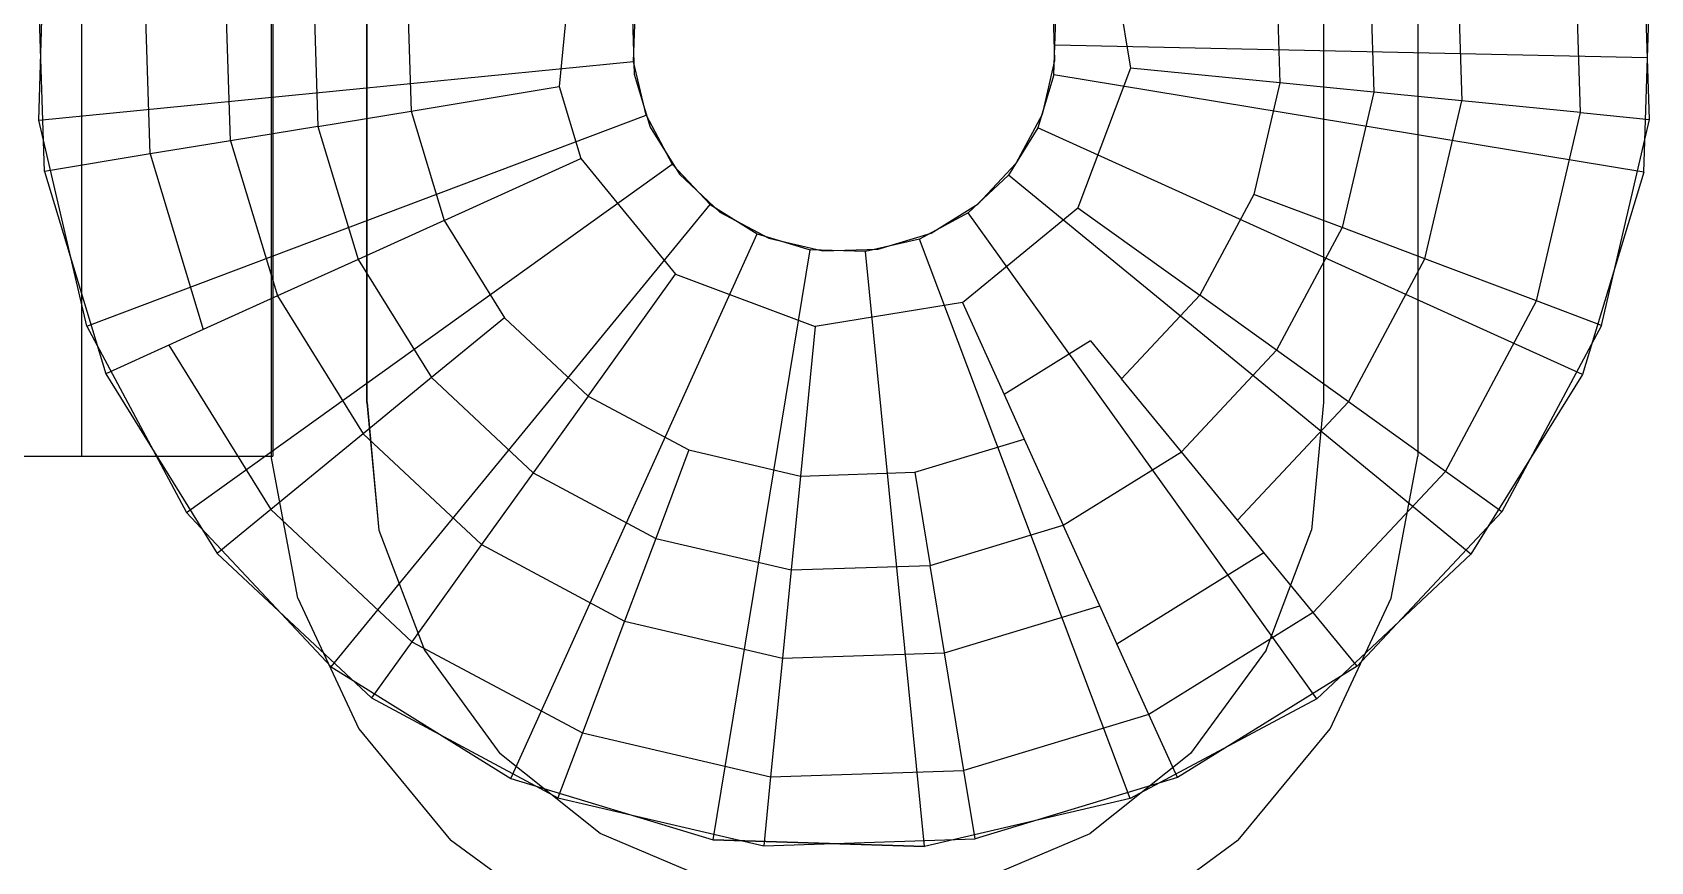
# Model space of a CAD drawing. Extents: x 11992 to 29481, y -6727 to 6811.
# Drawn here: x 20078.41 to 20120.71, y -3090.89 to -3069.21 of the extents above; entities that cross this region are included whole.
import ezdxf

# ---------------------------------------------------------------- set-up
doc = ezdxf.new("R2010")
doc.units = 0
doc.header["$MEASUREMENT"] = 0
doc.layers.get('0').update_dxf_attribs({"color": 8, "linetype": 'CONTINUOUS'})

msp = doc.modelspace()

# ---------------------------------------------------------------- linework, layer by layer
for p, q in [((20079.695, -3058.537, -576.437), (20079.695, -3080.287, -576.437)), ((20079.695, -3058.537, -696.437), (20079.695, -3080.287, -696.437)), ((20079.695, -3058.537, -1014.437), (20079.695, -3080.287, -1014.437)), ((20079.695, -3058.537, -1134.437), (20079.695, -3080.287, -1134.437)), ((20079.695, -3058.537, -1452.437), (20079.695, -3080.287, -1452.437)), ((20079.695, -3058.537, -1572.437), (20079.695, -3080.287, -1572.437)), ((20079.695, -3058.537, -1890.436), (20079.695, -3080.287, -1890.436)), ((20079.695, -3058.537, -2010.436), (20079.695, -3080.287, -2010.436)), ((20084.651, -3058.542, -115.498), (20084.651, -3080.292, -115.498)), ((20084.651, -3058.542, -2315.496), (20084.651, -3080.292, -2315.496)), ((20084.695, -3058.537, -576.437), (20084.695, -3080.287, -576.437)), ((20084.695, -3058.537, -696.437), (20084.695, -3080.287, -696.437)), ((20084.695, -3058.537, -1014.437), (20084.695, -3080.287, -1014.437)), ((20084.695, -3058.537, -1134.437), (20084.695, -3080.287, -1134.437)), ((20084.695, -3058.537, -1452.437), (20084.695, -3080.287, -1452.437)), ((20084.695, -3058.537, -1572.437), (20084.695, -3080.287, -1572.437)), ((20084.695, -3058.537, -1890.436), (20084.695, -3080.287, -1890.436)), ((20084.695, -3058.537, -2010.436), (20084.695, -3080.287, -2010.436)), ((20114.619, -3058.542, -115.498), (20114.619, -3080.292, -115.498)), ((20114.619, -3058.542, -2315.496), (20114.619, -3080.292, -2315.496)), ((20087.155, -3078.89, -65.512), (20087.155, -3059.89, -65.512)), ((20087.155, -3078.89, -365.512), (20087.155, -3059.89, -365.512)), ((20087.156, -3078.891, -2115.436), (20087.156, -3059.891, -2115.436)), ((20087.156, -3078.891, -2415.436), (20087.156, -3059.891, -2415.436)), ((20112.155, -3059.89, -65.512), (20112.155, -3078.89, -65.512)), ((20112.155, -3059.89, -365.512), (20112.155, -3078.89, -365.512)), ((20112.155, -3059.891, -2115.436), (20112.155, -3078.891, -2115.436)), ((20112.155, -3059.891, -2415.436), (20112.155, -3078.891, -2415.436)), ((20078.574, -3071.51, -40.497), (20078.753, -3065.986, -40.497)), ((20078.574, -3071.51, -45.497), (20078.753, -3065.986, -45.497)), ((20120.68, -3071.49, -2440.428), (20120.501, -3065.966, -2440.428)), ((20120.68, -3071.49, -2438.428), (20120.501, -3065.966, -2438.428)), ((20106.477, -3066.299, -2429.539), (20107.111, -3070.148, -2429.539)), ((20118.878, -3071.311, -2436.35), (20118.715, -3066.26, -2436.35)), ((20092.562, -3066.749, -2429.539), (20092.178, -3070.63, -2429.539)), ((20115.635, -3066.768, -2433.636), (20115.773, -3071.004, -2433.636)), ((20078.724, -3072.846, -2440.428), (20078.546, -3067.322, -2440.428)), ((20078.724, -3072.846, -2438.428), (20078.546, -3067.322, -2438.428)), ((20113.353, -3067.143, -2432.128), (20113.47, -3070.777, -2432.128)), ((20120.626, -3069.88, -40.497), (20120.708, -3067.343, -40.497)), ((20120.626, -3069.88, -45.497), (20120.708, -3067.343, -45.497)), ((20081.487, -3072.391, -2435.389), (20081.332, -3067.598, -2435.389)), ((20083.59, -3072.045, -2433.636), (20083.453, -3067.808, -2433.636)), ((20110.918, -3067.544, -2430.883), (20111.014, -3070.534, -2430.883)), ((20085.755, -3068.035, -2432.128), (20085.873, -3071.669, -2432.128)), ((20088.211, -3068.278, -2430.883), (20088.308, -3071.268, -2430.883)), ((20094.124, -3069.972, -45.497), (20094.17, -3068.525, -45.497)), ((20094.124, -3069.972, -65.497), (20094.17, -3068.525, -65.497)), ((20105.083, -3068.505, -2415.428), (20105.13, -3069.952, -2415.428)), ((20105.083, -3068.505, -2429.539), (20105.13, -3069.952, -2429.539)), ((20094.095, -3068.86, -2429.539), (20094.142, -3070.307, -2429.539)), ((20094.095, -3068.86, -2415.428), (20094.142, -3070.307, -2415.428)), ((20105.137, -3069.545, -45.497), (20105.158, -3068.881, -45.497)), ((20105.137, -3069.545, -65.497), (20105.158, -3068.881, -65.497)), ((20105.112, -3070.327, -45.497), (20105.137, -3069.545, -45.497)), ((20105.112, -3070.327, -65.497), (20105.137, -3069.545, -65.497)), ((20120.626, -3069.88, -45.497), (20105.137, -3069.545, -45.497)), ((20105.137, -3069.545, -45.497), (20105.137, -3069.545, -65.497)), ((20078.574, -3071.51, -45.497), (20094.124, -3069.972, -45.497)), ((20094.453, -3071.381, -45.497), (20094.124, -3069.972, -45.497)), ((20094.453, -3071.381, -65.497), (20094.124, -3069.972, -65.497)), ((20094.124, -3069.972, -45.497), (20094.124, -3069.972, -65.497)), ((20105.13, -3069.952, -2429.539), (20104.801, -3071.361, -2429.539)), ((20105.13, -3069.952, -2415.428), (20104.801, -3071.361, -2415.428)), ((20105.13, -3069.952, -2415.428), (20105.13, -3069.952, -2429.539)), ((20120.53, -3072.866, -40.497), (20120.626, -3069.88, -40.497)), ((20120.53, -3072.866, -45.497), (20120.626, -3069.88, -45.497)), ((20120.626, -3069.88, -40.497), (20120.626, -3069.88, -45.497)), ((20094.142, -3070.307, -2429.539), (20094.561, -3071.692, -2429.539)), ((20094.142, -3070.307, -2429.539), (20094.142, -3070.307, -2415.428)), ((20094.142, -3070.307, -2415.428), (20094.561, -3071.692, -2415.428)), ((20105.112, -3070.327, -45.497), (20104.692, -3071.712, -45.497)), ((20105.112, -3070.327, -65.497), (20104.692, -3071.712, -65.497)), ((20120.53, -3072.866, -45.497), (20105.112, -3070.327, -45.497)), ((20105.112, -3070.327, -45.497), (20105.112, -3070.327, -65.497)), ((20107.111, -3070.148, -2429.539), (20105.735, -3073.797, -2429.539)), ((20111.014, -3070.534, -2430.883), (20107.111, -3070.148, -2429.539)), ((20088.308, -3071.268, -2430.883), (20092.178, -3070.63, -2429.539)), ((20092.178, -3070.63, -2429.539), (20092.748, -3072.513, -2429.539)), ((20111.014, -3070.534, -2430.883), (20110.334, -3073.447, -2430.883)), ((20113.47, -3070.777, -2432.128), (20111.014, -3070.534, -2430.883)), ((20113.47, -3070.777, -2432.128), (20112.643, -3074.316, -2432.128)), ((20115.773, -3071.004, -2433.636), (20113.47, -3070.777, -2432.128)), ((20085.873, -3071.669, -2432.128), (20088.308, -3071.268, -2430.883)), ((20088.308, -3071.268, -2430.883), (20089.174, -3074.13, -2430.883)), ((20114.808, -3075.132, -2433.636), (20115.773, -3071.004, -2433.636)), ((20118.878, -3071.311, -2436.35), (20115.773, -3071.004, -2433.636)), ((20117.729, -3076.233, -2436.35), (20118.878, -3071.311, -2436.35)), ((20118.878, -3071.311, -2436.35), (20120.68, -3071.49, -2438.428)), ((20079.831, -3076.892, -40.497), (20078.574, -3071.51, -40.497)), ((20079.831, -3076.891, -45.497), (20078.574, -3071.51, -45.497)), ((20078.574, -3071.51, -40.497), (20078.574, -3071.51, -45.497)), ((20079.831, -3076.891, -45.497), (20094.453, -3071.381, -45.497)), ((20085.873, -3071.669, -2432.128), (20083.59, -3072.045, -2433.636)), ((20085.873, -3071.669, -2432.128), (20086.927, -3075.148, -2432.128)), ((20094.453, -3071.381, -45.497), (20095.136, -3072.658, -45.497)), ((20094.453, -3071.381, -65.497), (20095.136, -3072.658, -65.497)), ((20094.453, -3071.381, -45.497), (20094.453, -3071.381, -65.497)), ((20094.561, -3071.692, -2429.539), (20095.325, -3072.922, -2429.539)), ((20094.561, -3071.692, -2429.539), (20094.561, -3071.692, -2415.428)), ((20094.561, -3071.692, -2415.428), (20095.325, -3072.922, -2415.428)), ((20104.692, -3071.712, -45.497), (20103.928, -3072.942, -45.497)), ((20104.692, -3071.712, -65.497), (20103.928, -3072.942, -65.497)), ((20104.801, -3071.361, -2429.539), (20104.118, -3072.637, -2429.539)), ((20104.801, -3071.361, -2415.428), (20104.118, -3072.637, -2415.428)), ((20118.928, -3078.155, -45.497), (20104.692, -3071.712, -45.497)), ((20104.692, -3071.712, -45.497), (20104.692, -3071.712, -65.497)), ((20104.801, -3071.361, -2429.539), (20104.801, -3071.361, -2415.428)), ((20119.422, -3076.871, -2440.428), (20120.68, -3071.49, -2440.428)), ((20119.422, -3076.871, -2438.428), (20120.68, -3071.49, -2438.428)), ((20120.68, -3071.49, -2440.428), (20120.68, -3071.49, -2438.428)), ((20083.59, -3072.045, -2433.636), (20081.487, -3072.391, -2435.389)), ((20083.59, -3072.045, -2433.636), (20084.819, -3076.102, -2433.636)), ((20081.487, -3072.391, -2435.389), (20078.724, -3072.846, -2438.428)), ((20081.487, -3072.391, -2435.389), (20082.877, -3076.981, -2435.389)), ((20089.174, -3074.13, -2430.883), (20092.748, -3072.513, -2429.539)), ((20092.748, -3072.513, -2429.539), (20095.221, -3075.529, -2429.539)), ((20078.724, -3072.846, -2438.428), (20080.326, -3078.135, -2438.428)), ((20078.724, -3072.846, -2440.428), (20080.326, -3078.135, -2440.428)), ((20078.724, -3072.846, -2438.428), (20078.724, -3072.846, -2440.428)), ((20082.438, -3081.764, -45.497), (20095.136, -3072.658, -45.497)), ((20095.136, -3072.658, -45.497), (20096.125, -3073.714, -45.497)), ((20095.136, -3072.658, -65.497), (20096.125, -3073.714, -65.497)), ((20095.136, -3072.658, -45.497), (20095.136, -3072.658, -65.497)), ((20095.325, -3072.922, -2429.539), (20096.381, -3073.911, -2429.539)), ((20095.325, -3072.922, -2429.539), (20095.325, -3072.922, -2415.428)), ((20095.325, -3072.922, -2415.428), (20096.381, -3073.911, -2415.428)), ((20103.928, -3072.942, -45.497), (20102.872, -3073.931, -45.497)), ((20103.928, -3072.942, -65.497), (20102.872, -3073.931, -65.497)), ((20103.128, -3073.694, -2429.539), (20104.118, -3072.637, -2429.539)), ((20104.118, -3072.637, -2415.428), (20103.128, -3073.694, -2415.428)), ((20116.011, -3082.85, -45.497), (20103.928, -3072.942, -45.497)), ((20103.928, -3072.942, -45.497), (20103.928, -3072.942, -65.497)), ((20104.118, -3072.637, -2429.539), (20104.118, -3072.637, -2415.428)), ((20120.53, -3072.866, -40.497), (20118.928, -3078.155, -40.497)), ((20120.53, -3072.866, -45.497), (20118.928, -3078.155, -45.497)), ((20120.53, -3072.866, -40.497), (20120.53, -3072.866, -45.497)), ((20086.218, -3085.796, -45.497), (20096.125, -3073.714, -45.497)), ((20096.125, -3073.714, -45.497), (20097.355, -3074.477, -45.497)), ((20096.125, -3073.714, -65.497), (20097.355, -3074.477, -65.497)), ((20096.125, -3073.714, -45.497), (20096.125, -3073.714, -65.497)), ((20101.899, -3074.457, -2429.539), (20103.128, -3073.694, -2429.539)), ((20101.899, -3074.457, -2415.428), (20103.128, -3073.694, -2415.428)), ((20102.719, -3076.27, -2429.539), (20105.735, -3073.797, -2429.539)), ((20103.128, -3073.694, -2429.539), (20103.128, -3073.694, -2415.428)), ((20105.735, -3073.797, -2429.539), (20108.923, -3076.084, -2430.883)), ((20110.334, -3073.447, -2430.883), (20108.923, -3076.084, -2430.883)), ((20112.643, -3074.316, -2432.128), (20110.334, -3073.447, -2430.883)), ((20089.174, -3074.13, -2430.883), (20086.927, -3075.148, -2432.128)), ((20089.174, -3074.13, -2430.883), (20090.753, -3076.671, -2430.883)), ((20096.381, -3073.911, -2429.539), (20097.658, -3074.594, -2429.539)), ((20096.381, -3073.911, -2429.539), (20096.381, -3073.911, -2415.428)), ((20096.381, -3073.911, -2415.428), (20097.658, -3074.594, -2415.428)), ((20102.872, -3073.931, -45.497), (20101.596, -3074.614, -45.497)), ((20102.872, -3073.931, -65.497), (20101.596, -3074.614, -65.497)), ((20111.979, -3086.629, -45.497), (20102.872, -3073.931, -45.497)), ((20102.872, -3073.931, -45.497), (20102.872, -3073.931, -65.497)), ((20090.912, -3088.713, -45.497), (20097.355, -3074.477, -45.497)), ((20097.355, -3074.477, -45.497), (20098.74, -3074.897, -45.497)), ((20097.355, -3074.477, -65.497), (20098.74, -3074.897, -65.497)), ((20097.355, -3074.477, -45.497), (20097.355, -3074.477, -65.497)), ((20097.658, -3074.594, -2429.539), (20099.067, -3074.924, -2429.539)), ((20097.658, -3074.594, -2429.539), (20097.658, -3074.594, -2415.428)), ((20097.658, -3074.594, -2415.428), (20099.067, -3074.924, -2415.428)), ((20101.596, -3074.614, -45.497), (20100.187, -3074.944, -45.497)), ((20101.596, -3074.614, -65.497), (20100.187, -3074.944, -65.497)), ((20100.514, -3074.877, -2415.428), (20101.899, -3074.457, -2415.428)), ((20100.514, -3074.877, -2429.539), (20101.899, -3074.457, -2429.539)), ((20107.106, -3089.236, -45.497), (20101.596, -3074.614, -45.497)), ((20101.596, -3074.614, -45.497), (20101.596, -3074.614, -65.497)), ((20101.899, -3074.457, -2415.428), (20101.899, -3074.457, -2429.539)), ((20112.643, -3074.316, -2432.128), (20110.928, -3077.522, -2432.128)), ((20114.808, -3075.132, -2433.636), (20112.643, -3074.316, -2432.128)), ((20096.201, -3090.315, -45.497), (20098.74, -3074.897, -45.497)), ((20100.187, -3074.944, -45.497), (20098.74, -3074.897, -45.497)), ((20100.187, -3074.944, -65.497), (20098.74, -3074.897, -65.497)), ((20098.74, -3074.897, -45.497), (20098.74, -3074.897, -65.497)), ((20099.067, -3074.924, -2429.539), (20100.514, -3074.877, -2429.539)), ((20099.067, -3074.924, -2415.428), (20100.514, -3074.877, -2415.428)), ((20099.067, -3074.924, -2429.539), (20099.067, -3074.924, -2415.428)), ((20101.725, -3090.493, -45.497), (20100.187, -3074.944, -45.497)), ((20100.187, -3074.944, -45.497), (20100.187, -3074.944, -65.497)), ((20100.514, -3074.877, -2429.539), (20100.514, -3074.877, -2415.428)), ((20112.808, -3078.87, -2433.636), (20114.808, -3075.132, -2433.636)), ((20117.729, -3076.233, -2436.35), (20114.808, -3075.132, -2433.636)), ((20086.927, -3075.148, -2432.128), (20084.819, -3076.102, -2433.636)), ((20086.927, -3075.148, -2432.128), (20088.845, -3078.235, -2432.128)), ((20092.935, -3078.717, -2430.883), (20095.221, -3075.529, -2429.539)), ((20095.221, -3075.529, -2429.539), (20098.871, -3076.904, -2429.539)), ((20084.819, -3076.102, -2433.636), (20082.877, -3076.981, -2435.389)), ((20084.819, -3076.102, -2433.636), (20087.056, -3079.702, -2433.636)), ((20102.719, -3076.27, -2429.539), (20098.871, -3076.904, -2429.539)), ((20102.719, -3076.27, -2429.539), (20103.808, -3078.676, -2430.363)), ((20108.923, -3076.084, -2430.883), (20106.878, -3078.266, -2430.883)), ((20110.928, -3077.522, -2432.128), (20108.923, -3076.084, -2430.883)), ((20115.344, -3080.689, -2436.35), (20117.729, -3076.233, -2436.35)), ((20119.422, -3076.871, -2438.428), (20117.729, -3076.233, -2436.35)), ((20090.753, -3076.671, -2430.883), (20088.845, -3078.235, -2432.128)), ((20090.753, -3076.671, -2430.883), (20092.935, -3078.717, -2430.883)), ((20079.831, -3076.891, -45.497), (20082.438, -3081.764, -45.497)), ((20079.831, -3076.892, -40.497), (20079.831, -3076.891, -45.497)), ((20079.831, -3076.892, -40.497), (20082.438, -3081.764, -40.497)), ((20082.877, -3076.981, -2435.389), (20081.976, -3077.389, -2436.35)), ((20098.871, -3076.904, -2429.539), (20098.485, -3080.808, -2430.883)), ((20119.422, -3076.871, -2440.428), (20116.815, -3081.744, -2440.428)), ((20119.422, -3076.871, -2438.428), (20116.815, -3081.744, -2438.428)), ((20119.422, -3076.871, -2440.428), (20119.422, -3076.871, -2438.428)), ((20081.976, -3077.389, -2436.35), (20080.326, -3078.135, -2438.428)), ((20081.976, -3077.389, -2436.35), (20084.643, -3081.681, -2436.35)), ((20106.065, -3077.275, -2430.363), (20103.808, -3078.676, -2430.363)), ((20106.065, -3077.275, -2430.363), (20106.878, -3078.266, -2430.883)), ((20108.442, -3080.174, -2432.128), (20110.928, -3077.522, -2432.128)), ((20112.808, -3078.87, -2433.636), (20110.928, -3077.522, -2432.128)), ((20080.326, -3078.135, -2438.428), (20080.326, -3078.135, -2440.428)), ((20080.326, -3078.135, -2438.428), (20083.243, -3082.829, -2438.428)), ((20080.326, -3078.135, -2440.428), (20083.243, -3082.829, -2440.428)), ((20088.845, -3078.235, -2432.128), (20087.056, -3079.702, -2433.636)), ((20088.845, -3078.235, -2432.128), (20091.497, -3080.722, -2432.128)), ((20108.442, -3080.174, -2432.128), (20106.878, -3078.266, -2430.883)), ((20118.928, -3078.155, -40.497), (20116.011, -3082.85, -40.497)), ((20118.928, -3078.155, -45.497), (20116.011, -3082.85, -45.497)), ((20118.928, -3078.155, -40.497), (20118.928, -3078.155, -45.497)), ((20087.155, -3078.89, -65.512), (20087.468, -3082.225, -65.512)), ((20087.155, -3078.89, -365.512), (20087.468, -3082.225, -365.512)), ((20087.155, -3078.89, -65.512), (20087.155, -3078.89, -365.512)), ((20087.156, -3078.891, -2115.436), (20087.469, -3082.226, -2115.436)), ((20087.156, -3078.891, -2415.436), (20087.469, -3082.226, -2415.436)), ((20087.156, -3078.891, -2115.436), (20087.156, -3078.891, -2415.436)), ((20092.935, -3078.717, -2430.883), (20091.497, -3080.722, -2432.128)), ((20092.935, -3078.717, -2430.883), (20095.572, -3080.127, -2430.883)), ((20103.808, -3078.676, -2430.363), (20104.337, -3079.844, -2430.883)), ((20109.909, -3081.963, -2433.636), (20112.808, -3078.87, -2433.636)), ((20112.155, -3078.89, -65.512), (20111.842, -3082.225, -65.512)), ((20112.155, -3078.89, -365.512), (20111.842, -3082.225, -365.512)), ((20112.155, -3078.891, -2115.436), (20111.842, -3082.226, -2115.436)), ((20112.155, -3078.891, -2415.436), (20111.842, -3082.226, -2415.436)), ((20112.155, -3078.89, -65.512), (20112.155, -3078.89, -365.512)), ((20112.155, -3078.891, -2115.436), (20112.155, -3078.891, -2415.436)), ((20115.344, -3080.689, -2436.35), (20112.808, -3078.87, -2433.636)), ((20087.056, -3079.702, -2433.636), (20084.643, -3081.681, -2436.35)), ((20087.056, -3079.702, -2433.636), (20090.148, -3082.602, -2433.636)), ((20095.572, -3080.127, -2430.883), (20094.702, -3082.437, -2432.128)), ((20095.572, -3080.127, -2430.883), (20098.485, -3080.808, -2430.883)), ((20101.474, -3080.711, -2430.883), (20104.337, -3079.844, -2430.883)), ((20104.337, -3079.844, -2430.883), (20105.354, -3082.092, -2432.128)), ((20105.354, -3082.092, -2432.128), (20108.442, -3080.174, -2432.128)), ((20109.909, -3081.963, -2433.636), (20108.442, -3080.174, -2432.128)), ((20054.695, -3080.287, -651.437), (20079.695, -3080.287, -696.437)), ((20054.695, -3080.287, -621.437), (20079.695, -3080.287, -576.437)), ((20054.695, -3080.287, -1089.437), (20079.695, -3080.287, -1134.437)), ((20054.695, -3080.287, -1059.437), (20079.695, -3080.287, -1014.437)), ((20054.695, -3080.287, -1527.437), (20079.695, -3080.287, -1572.437)), ((20054.695, -3080.287, -1497.437), (20079.695, -3080.287, -1452.437)), ((20054.695, -3080.287, -1965.436), (20079.695, -3080.287, -2010.436)), ((20054.695, -3080.287, -1935.436), (20079.695, -3080.287, -1890.436)), ((20079.695, -3080.287, -576.437), (20084.695, -3080.287, -576.437)), ((20079.695, -3080.287, -696.437), (20084.695, -3080.287, -696.437)), ((20079.695, -3080.287, -1014.437), (20084.695, -3080.287, -1014.437)), ((20079.695, -3080.287, -1134.437), (20084.695, -3080.287, -1134.437)), ((20079.695, -3080.287, -1452.437), (20084.695, -3080.287, -1452.437)), ((20079.695, -3080.287, -1572.437), (20084.695, -3080.287, -1572.437)), ((20079.695, -3080.287, -1890.436), (20084.695, -3080.287, -1890.436)), ((20079.695, -3080.287, -2010.436), (20084.695, -3080.287, -2010.436)), ((20085.345, -3084, -115.498), (20084.651, -3080.292, -115.498)), ((20085.345, -3084, -2315.496), (20084.651, -3080.292, -2315.496)), ((20084.651, -3080.292, -115.498), (20084.651, -3080.292, -2315.496)), ((20084.695, -3080.287, -576.437), (20084.695, -3080.287, -696.437)), ((20084.695, -3080.287, -1014.437), (20084.695, -3080.287, -1134.437)), ((20084.695, -3080.287, -1452.437), (20084.695, -3080.287, -1572.437)), ((20084.695, -3080.287, -1890.436), (20084.695, -3080.287, -2010.436)), ((20113.925, -3084, -115.498), (20114.619, -3080.292, -115.498)), ((20113.925, -3084, -2315.496), (20114.619, -3080.292, -2315.496)), ((20114.619, -3080.292, -115.498), (20114.619, -3080.292, -2315.496)), ((20091.497, -3080.722, -2432.128), (20090.148, -3082.602, -2433.636)), ((20091.497, -3080.722, -2432.128), (20094.702, -3082.437, -2432.128)), ((20098.485, -3080.808, -2430.883), (20098.242, -3083.263, -2432.128)), ((20098.485, -3080.808, -2430.883), (20101.474, -3080.711, -2430.883)), ((20101.474, -3080.711, -2430.883), (20101.875, -3083.146, -2432.128)), ((20115.344, -3080.689, -2436.35), (20111.888, -3084.376, -2436.35)), ((20116.815, -3081.744, -2438.428), (20115.344, -3080.689, -2436.35)), ((20082.438, -3081.764, -40.497), (20086.218, -3085.796, -40.497)), ((20082.438, -3081.764, -45.497), (20086.218, -3085.796, -45.497)), ((20082.438, -3081.764, -40.497), (20082.438, -3081.764, -45.497)), ((20084.643, -3081.681, -2436.35), (20083.243, -3082.829, -2438.428)), ((20084.643, -3081.681, -2436.35), (20088.33, -3085.138, -2436.35)), ((20116.815, -3081.744, -2440.428), (20113.036, -3085.776, -2440.428)), ((20116.815, -3081.744, -2438.428), (20113.036, -3085.776, -2438.428)), ((20116.815, -3081.744, -2440.428), (20116.815, -3081.744, -2438.428)), ((20087.468, -3082.225, -65.512), (20088.655, -3085.358, -65.512)), ((20087.468, -3082.225, -365.512), (20088.655, -3085.358, -365.512)), ((20087.468, -3082.225, -65.512), (20087.468, -3082.225, -365.512)), ((20087.469, -3082.226, -2115.436), (20088.656, -3085.359, -2115.436)), ((20087.469, -3082.226, -2415.436), (20088.656, -3085.359, -2415.436)), ((20087.469, -3082.226, -2115.436), (20087.469, -3082.226, -2415.436)), ((20101.875, -3083.146, -2432.128), (20105.354, -3082.092, -2432.128)), ((20106.308, -3084.2, -2433.636), (20105.354, -3082.092, -2432.128)), ((20110.601, -3082.806, -2434.483), (20109.909, -3081.963, -2433.636)), ((20110.655, -3085.358, -65.512), (20111.842, -3082.225, -65.512)), ((20110.655, -3085.358, -365.512), (20111.842, -3082.225, -365.512)), ((20110.655, -3085.359, -2115.436), (20111.842, -3082.226, -2115.436)), ((20110.655, -3085.359, -2415.436), (20111.842, -3082.226, -2415.436)), ((20111.842, -3082.225, -65.512), (20111.842, -3082.225, -365.512)), ((20111.842, -3082.226, -2115.436), (20111.842, -3082.226, -2415.436)), ((20090.148, -3082.602, -2433.636), (20088.33, -3085.138, -2436.35)), ((20090.148, -3082.602, -2433.636), (20093.886, -3084.601, -2433.636)), ((20094.702, -3082.437, -2432.128), (20093.886, -3084.601, -2433.636)), ((20094.702, -3082.437, -2432.128), (20098.242, -3083.263, -2432.128)), ((20083.243, -3082.829, -2438.428), (20083.243, -3082.829, -2440.428)), ((20083.243, -3082.829, -2438.428), (20087.275, -3086.609, -2438.428)), ((20083.243, -3082.829, -2440.428), (20087.275, -3086.609, -2440.428)), ((20098.242, -3083.263, -2432.128), (20101.875, -3083.146, -2432.128)), ((20102.251, -3085.429, -2433.636), (20101.875, -3083.146, -2432.128)), ((20106.758, -3085.193, -2434.483), (20110.601, -3082.806, -2434.483)), ((20111.888, -3084.376, -2436.35), (20110.601, -3082.806, -2434.483)), ((20116.011, -3082.85, -40.497), (20111.979, -3086.629, -40.497)), ((20116.011, -3082.85, -45.497), (20111.979, -3086.629, -45.497)), ((20116.011, -3082.85, -40.497), (20116.011, -3082.85, -45.497)), ((20098.242, -3083.263, -2432.128), (20098.014, -3085.566, -2433.636)), ((20085.345, -3084, -115.498), (20086.941, -3087.417, -115.498)), ((20085.345, -3084, -2315.496), (20086.941, -3087.417, -2315.496)), ((20085.345, -3084, -115.498), (20085.345, -3084, -2315.496)), ((20112.329, -3087.417, -115.498), (20113.925, -3084, -115.498)), ((20112.329, -3087.417, -2315.496), (20113.925, -3084, -2315.496)), ((20113.925, -3084, -115.498), (20113.925, -3084, -2315.496)), ((20102.251, -3085.429, -2433.636), (20106.308, -3084.2, -2433.636)), ((20106.758, -3085.193, -2434.483), (20106.308, -3084.2, -2433.636)), ((20111.888, -3084.376, -2436.35), (20107.595, -3087.043, -2436.35)), ((20113.036, -3085.776, -2438.428), (20111.888, -3084.376, -2436.35)), ((20093.886, -3084.601, -2433.636), (20092.786, -3087.522, -2436.35)), ((20093.886, -3084.601, -2433.636), (20098.014, -3085.566, -2433.636)), ((20088.33, -3085.138, -2436.35), (20087.275, -3086.609, -2438.428)), ((20088.33, -3085.138, -2436.35), (20092.786, -3087.522, -2436.35)), ((20107.595, -3087.043, -2436.35), (20106.758, -3085.193, -2434.483)), ((20088.655, -3085.358, -65.512), (20090.631, -3088.063, -65.512)), ((20088.655, -3085.358, -365.512), (20090.631, -3088.063, -365.512)), ((20088.655, -3085.358, -65.512), (20088.655, -3085.358, -365.512)), ((20088.656, -3085.359, -2115.436), (20090.631, -3088.064, -2115.436)), ((20088.656, -3085.359, -2415.436), (20090.631, -3088.064, -2415.436)), ((20088.656, -3085.359, -2115.436), (20088.656, -3085.359, -2415.436)), ((20098.014, -3085.566, -2433.636), (20097.707, -3088.671, -2436.35)), ((20098.014, -3085.566, -2433.636), (20102.251, -3085.429, -2433.636)), ((20102.758, -3088.508, -2436.35), (20102.251, -3085.429, -2433.636)), ((20110.655, -3085.358, -65.512), (20108.679, -3088.063, -65.512)), ((20110.655, -3085.358, -365.512), (20108.679, -3088.063, -365.512)), ((20110.655, -3085.359, -2115.436), (20108.68, -3088.064, -2115.436)), ((20110.655, -3085.359, -2415.436), (20108.68, -3088.064, -2415.436)), ((20110.655, -3085.358, -65.512), (20110.655, -3085.358, -365.512)), ((20110.655, -3085.359, -2115.436), (20110.655, -3085.359, -2415.436)), ((20086.218, -3085.796, -40.497), (20090.912, -3088.713, -40.497)), ((20086.218, -3085.796, -45.497), (20090.912, -3088.713, -45.497)), ((20086.218, -3085.796, -40.497), (20086.218, -3085.796, -45.497)), ((20113.036, -3085.776, -2440.428), (20108.342, -3088.692, -2440.428)), ((20113.036, -3085.776, -2438.428), (20108.342, -3088.692, -2438.428)), ((20113.036, -3085.776, -2440.428), (20113.036, -3085.776, -2438.428)), ((20087.275, -3086.609, -2438.428), (20087.275, -3086.609, -2440.428)), ((20087.275, -3086.609, -2438.428), (20092.147, -3089.216, -2438.428)), ((20087.275, -3086.609, -2440.428), (20092.147, -3089.216, -2440.428)), ((20111.979, -3086.629, -40.497), (20107.106, -3089.236, -40.497)), ((20111.979, -3086.629, -45.497), (20107.106, -3089.236, -45.497)), ((20111.979, -3086.629, -40.497), (20111.979, -3086.629, -45.497)), ((20107.595, -3087.043, -2436.35), (20102.758, -3088.508, -2436.35)), ((20108.342, -3088.692, -2438.428), (20107.595, -3087.043, -2436.35)), ((20086.941, -3087.417, -115.498), (20089.339, -3090.329, -115.498)), ((20086.941, -3087.417, -2315.496), (20089.339, -3090.329, -2315.496)), ((20086.941, -3087.417, -115.498), (20086.941, -3087.417, -2315.496)), ((20092.786, -3087.522, -2436.35), (20092.147, -3089.216, -2438.428)), ((20092.786, -3087.522, -2436.35), (20097.707, -3088.671, -2436.35)), ((20109.931, -3090.329, -115.498), (20112.329, -3087.417, -115.498)), ((20109.931, -3090.329, -2315.496), (20112.329, -3087.417, -2315.496)), ((20112.329, -3087.417, -115.498), (20112.329, -3087.417, -2315.496)), ((20093.253, -3090.148, -65.512), (20090.631, -3088.063, -65.512)), ((20093.253, -3090.148, -365.512), (20090.631, -3088.063, -365.512)), ((20090.631, -3088.063, -65.512), (20090.631, -3088.063, -365.512)), ((20093.254, -3090.149, -2115.436), (20090.631, -3088.064, -2115.436)), ((20093.254, -3090.149, -2415.436), (20090.631, -3088.064, -2415.436)), ((20090.631, -3088.064, -2115.436), (20090.631, -3088.064, -2415.436)), ((20108.679, -3088.063, -65.512), (20106.057, -3090.148, -65.512)), ((20108.679, -3088.063, -365.512), (20106.057, -3090.148, -365.512)), ((20108.68, -3088.064, -2115.436), (20106.057, -3090.149, -2115.436)), ((20108.68, -3088.064, -2415.436), (20106.057, -3090.149, -2415.436)), ((20108.679, -3088.063, -65.512), (20108.679, -3088.063, -365.512)), ((20108.68, -3088.064, -2115.436), (20108.68, -3088.064, -2415.436)), ((20097.707, -3088.671, -2436.35), (20097.529, -3090.473, -2438.428)), ((20097.707, -3088.671, -2436.35), (20102.758, -3088.508, -2436.35)), ((20103.052, -3090.295, -2438.428), (20102.758, -3088.508, -2436.35)), ((20090.912, -3088.713, -40.497), (20096.201, -3090.315, -40.497)), ((20090.912, -3088.713, -45.497), (20096.201, -3090.315, -45.497)), ((20090.912, -3088.713, -40.497), (20090.912, -3088.713, -45.497)), ((20108.342, -3088.692, -2440.428), (20103.052, -3090.295, -2440.428)), ((20108.342, -3088.692, -2438.428), (20103.052, -3090.295, -2438.428)), ((20108.342, -3088.692, -2440.428), (20108.342, -3088.692, -2438.428)), ((20092.147, -3089.216, -2438.428), (20092.147, -3089.216, -2440.428)), ((20092.147, -3089.216, -2438.428), (20097.529, -3090.473, -2438.428)), ((20092.147, -3089.216, -2440.428), (20097.529, -3090.473, -2440.428)), ((20107.106, -3089.236, -40.497), (20101.725, -3090.493, -40.497)), ((20107.106, -3089.236, -45.497), (20101.725, -3090.493, -45.497)), ((20107.106, -3089.236, -40.497), (20107.106, -3089.236, -45.497)), ((20092.387, -3092.551, -115.498), (20089.339, -3090.329, -115.498)), ((20092.387, -3092.551, -2315.496), (20089.339, -3090.329, -2315.496)), ((20089.339, -3090.329, -115.498), (20089.339, -3090.329, -2315.496)), ((20096.335, -3091.461, -65.512), (20093.253, -3090.148, -65.512)), ((20096.335, -3091.461, -365.512), (20093.253, -3090.148, -365.512)), ((20093.253, -3090.148, -65.512), (20093.253, -3090.148, -365.512)), ((20096.336, -3091.462, -2115.436), (20093.254, -3090.149, -2115.436)), ((20096.336, -3091.462, -2415.436), (20093.254, -3090.149, -2415.436)), ((20093.254, -3090.149, -2115.436), (20093.254, -3090.149, -2415.436)), ((20096.201, -3090.315, -40.497), (20101.725, -3090.493, -40.497)), ((20101.725, -3090.493, -45.497), (20096.201, -3090.315, -45.497)), ((20096.201, -3090.315, -40.497), (20096.201, -3090.315, -45.497)), ((20097.529, -3090.473, -2440.428), (20103.052, -3090.295, -2440.428)), ((20097.529, -3090.473, -2438.428), (20103.052, -3090.295, -2438.428)), ((20102.975, -3091.461, -65.512), (20106.057, -3090.148, -65.512)), ((20102.975, -3091.461, -365.512), (20106.057, -3090.148, -365.512)), ((20102.975, -3091.462, -2115.436), (20106.057, -3090.149, -2115.436)), ((20102.975, -3091.462, -2415.436), (20106.057, -3090.149, -2415.436)), ((20103.052, -3090.295, -2440.428), (20103.052, -3090.295, -2438.428)), ((20106.057, -3090.148, -65.512), (20106.057, -3090.148, -365.512)), ((20106.057, -3090.149, -2115.436), (20106.057, -3090.149, -2415.436)), ((20109.931, -3090.329, -115.498), (20106.883, -3092.551, -115.498)), ((20109.931, -3090.329, -2315.496), (20106.883, -3092.551, -2315.496)), ((20109.931, -3090.329, -115.498), (20109.931, -3090.329, -2315.496)), ((20097.529, -3090.473, -2438.428), (20097.529, -3090.473, -2440.428)), ((20101.725, -3090.493, -40.497), (20101.725, -3090.493, -45.497))]:
    msp.add_line(p, q)

doc.saveas('drawing.dxf')
